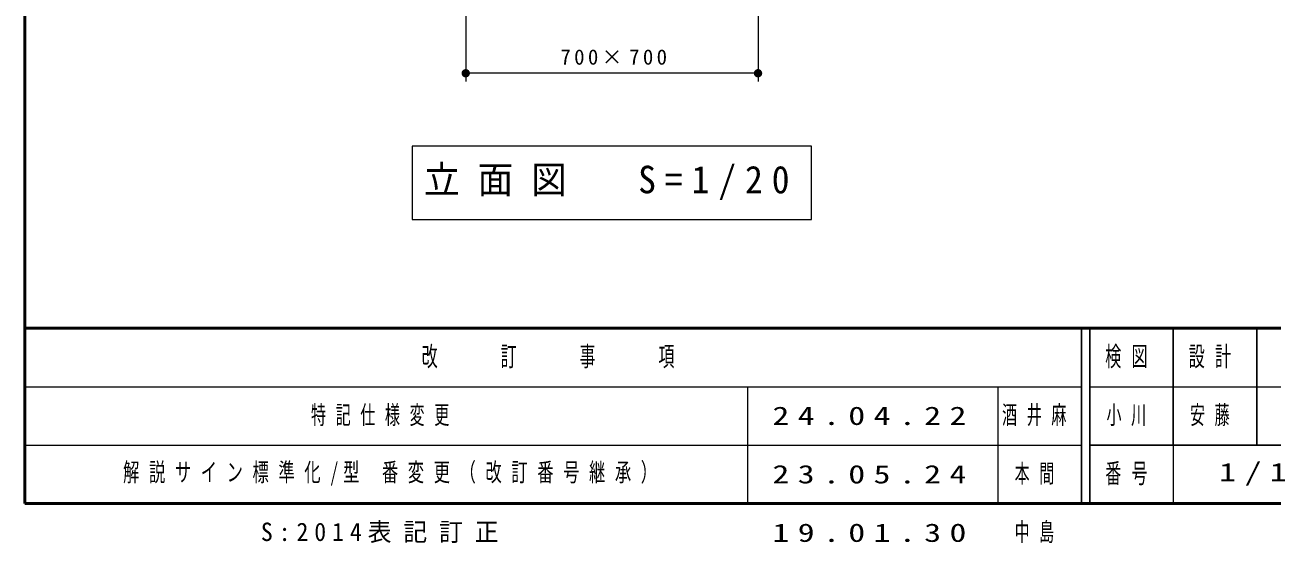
# Model space of a CAD drawing. Units: millimetres on the paper. Extents: x -365 to 0, y -5 to 257.
# Drawn here: x -365 to -215.7, y -4.7 to 57.3 of the extents above; entities that cross this region are included whole.
import ezdxf

# ---------------------------------------------------------------- set-up
doc = ezdxf.new("R2010")
doc.units = ezdxf.units.MM
doc.layers.add('LY_1', color=7, linetype='Continuous', lineweight=13)
doc.styles.add('ＭＳ ゴシック', font='')
doc.styles.get('ＭＳ ゴシック').set_extended_font_data('MS Gothic')

# ---------------------------------------------------------------- blocks, each defined once
blk = doc.blocks.new('filled_dot')
at = {"color": 0, "linetype": 'Continuous', "lineweight": -2, "const_width": 1.25}
blk.add_lwpolyline([(-0.625, 0, 1), (0.625, 0, 1)], format="xyb", close=True, dxfattribs=at)

msp = doc.modelspace()

# ---------------------------------------------------------------- linework, layer by layer
at = {"layer": 'LY_1', "lineweight": 50}
for p, q in [((-365, 257), (-365, 0)), ((-365, 21), (0, 21)), ((-365, 0), (0, 0))]:
    msp.add_line(p, q, dxfattribs=at)
at = {"layer": 'LY_1'}
for p, q in [((-312.222, 68.182), (-312.222, 50.522)), ((-277.222, 68.182), (-277.222, 50.522)), ((-277.222, 51.522), (-312.222, 51.522)), ((-318.622, 42.796), (-318.622, 33.996)), ((-270.822, 42.796), (-318.622, 42.796)), ((-270.822, 33.996), (-270.822, 42.796)), ((-318.622, 33.996), (-270.822, 33.996)), ((-365, 14), (-238.5, 14)), ((-278.5, 14), (-278.5, 0)), ((-248.5, 14), (-248.5, 0)), ((-237.5, 14), (-182.5, 14)), ((-365, 7), (-238.5, 7)), ((-227.5, 7), (-227.5, 0))]:
    msp.add_line(p, q, dxfattribs=at)
at = {"layer": 'LY_1', "lineweight": 25}
for p, q in [((-238.5, 21), (-238.5, 0)), ((-237.5, 21), (-237.5, 0)), ((-227.5, 21), (-227.5, 7)), ((-217.5, 21), (-217.5, 7)), ((-237.5, 7), (0, 7))]:
    msp.add_line(p, q, dxfattribs=at)

# ---------------------------------------------------------------- block references
at = {"layer": 'LY_1', "xscale": 0.4, "yscale": 0.4}
msp.add_blockref('filled_dot', (-312.222, 51.522), dxfattribs=at)
at = {"layer": 'LY_1', "xscale": 0.4, "yscale": 0.4, "rotation": 180}
msp.add_blockref('filled_dot', (-277.222, 51.522), dxfattribs=at)

# ---------------------------------------------------------------- texts
at = {"layer": 'LY_1', "style": 'ＭＳ ゴシック'}
for s, insert, char_height, attachment_point in [('\\T1.32;700×700', (-294.302, 52.522), 1.833, 8), ('\\T1.5;\\W0.95;立面図\u3000S=1/20', (-317.222, 38.396), 3.299, 4), ('\\T1.64;\\W0.6;改\u3000\u3000訂\u3000\u3000事\u3000\u3000項', (-301.75, 17.5), 2.346, 5), ('\\T1.64;\\W0.6;検図', (-232.5, 17.5), 2.346, 5), ('\\T1.64;\\W0.6;設計', (-222.5, 17.5), 2.346, 5), ('\\T1.64;\\W0.6;特記仕様変更', (-330.75, 10.5), 2.199, 4), ('\\T1.64;\\W0.6;酒井麻', (-248, 10.5), 2.199, 4), ('\\T1.64;\\W0.6;小川', (-235.5, 10.5), 2.199, 4), ('\\T1.64;\\W0.6;安藤', (-225.5, 10.5), 2.199, 4), ('\\T1.5;\\W1.35;24.04.22', (-275.5, 10.5), 2.199, 4), ('\\T1.59;\\W0.65;解説サイン標準化/型\\~番変更（改訂番号継承）', (-353.25, 3.5), 2.199, 4), ('\\T1.5;\\W1.35;23.05.24', (-275.5, 3.5), 2.199, 4), ('\\T1.64;\\W0.6;本間', (-246.5, 3.5), 2.199, 4), ('\\T1.64;\\W0.6;番号', (-232.5, 3.5), 2.346, 5), ('\\T1.5;\\W1.35;1/1', (-222, 3.5), 2.199, 4), ('\\T1.5;\\W0.95;S:2014表記訂正', (-336.75, -3.5), 2.199, 4), ('\\T1.5;\\W1.35;19.01.30', (-275.5, -3.5), 2.199, 4), ('\\T1.64;\\W0.6;中島', (-246.5, -3.5), 2.199, 4)]:
    msp.add_mtext(s, dxfattribs=dict(at, insert=insert, char_height=char_height, attachment_point=attachment_point))

doc.saveas('drawing.dxf')
